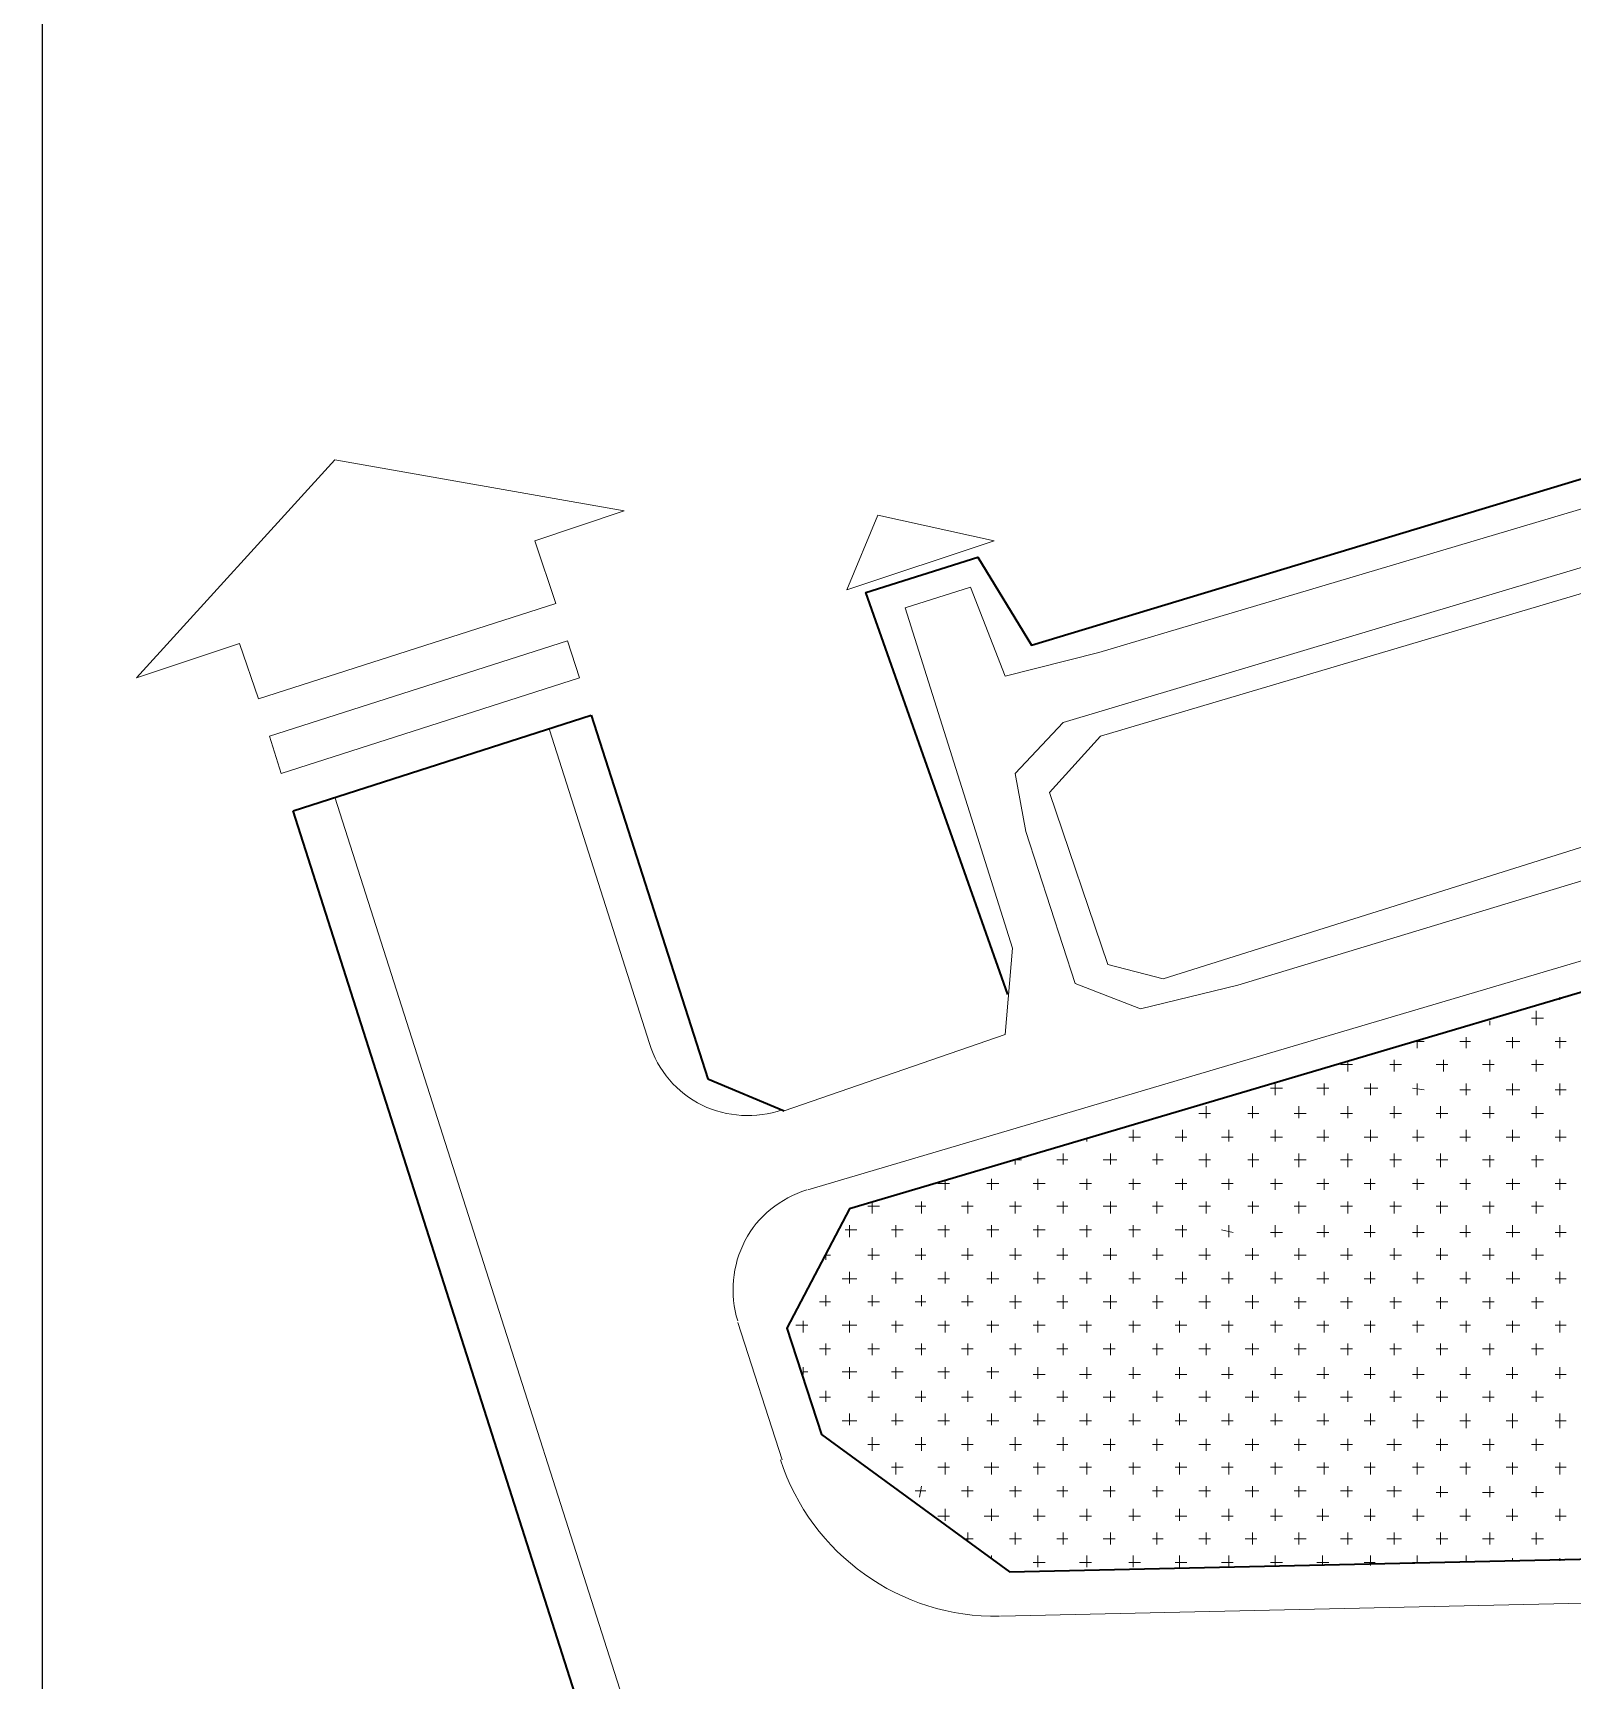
# Model space of a CAD drawing. Header units: millimetres. Extents: x -1787 to 4633, y 81 to 2259.
# Drawn here: x 422.5 to 628.4, y 1535.2 to 1755.5 of the extents above; entities that cross this region are included whole.
import ezdxf
from ezdxf.xclip import XClip

# ---------------------------------------------------------------- set-up
doc = ezdxf.new("R2010")
doc.units = ezdxf.units.MM
doc.header["$MEASUREMENT"] = 0
doc.header["$XCLIPFRAME"] = 2
doc.layers.get('0').update_dxf_attribs({"linetype": 'CONTINUOUS'})

# ---------------------------------------------------------------- blocks, each defined once
blk = doc.blocks.new('MF27BC930')
at = {"color": 1, "linetype": 'Continuous', "lineweight": 5, "true_color": 0x000001}
blk.add_lwpolyline([(10.689, 344.808), (583.358, 344.808), (583.358, 74.871), (10.689, 74.871)], close=True, dxfattribs=at)

msp = doc.modelspace()

# ---------------------------------------------------------------- linework, layer by layer
at = {"color": 1, "linetype": 'Continuous', "lineweight": 35, "true_color": 0x000001}
for points in [[(552.88976, 1626.92617), (533.91772, 1680.68028), (548.87644, 1685.42329), (556.05176, 1673.62658), (771.06822, 1738.69095), (777.39223, 1721.54314), (770.21691, 1718.98921), (760.8525, 1716.19205), (761.21735, 1709.98965), (765.4739, 1696.00386), (772.64922, 1693.81477), (810.95815, 1702.5711), (1301.06918, 1670.46457)], [(3594.01049, 777.80576), (681.43749, 779.99484), (681.43749, 825.84394), (689.22089, 825.84394), (711.35494, 856.00462), (649.08773, 1050.95449), (629.50761, 1065.54837), (589.61768, 1065.54837), (589.61768, 1113.2217), (601.4144, 1113.2217), (620.75128, 1139.61229), (457.29986, 1651.49253), (497.18979, 1664.26217), (512.75659, 1615.61592), (522.97231, 1611.35937)]]:
    msp.add_lwpolyline(points, dxfattribs=at)
at = {"color": 5, "linetype": 'Continuous', "lineweight": 20, "true_color": 0x000005}
for points in [[(1305.69058, 1666.69449), (808.52583, 1697.22001), (787.97279, 1692.84185), (769.85206, 1688.82853), (762.43351, 1692.59862), (756.83919, 1712.17874), (756.83919, 1718.38113), (772.40599, 1723.12414), (769.00075, 1733.33986), (565.05132, 1672.65365), (552.52491, 1669.49165), (547.90351, 1681.40998), (539.14719, 1678.61282), (553.49783, 1633.12857), (552.52491, 1621.57508), (522.97231, 1611.35937)], [(504.97319, 1620.35893), (491.59547, 1662.31632), (491.59547, 1662.31632)], [(462.89418, 1653.31676), (627.31853, 1138.63937), (627.31853, 1138.63937)], [(526.13431, 1600.77881), (696.15298, 1651.12768), (696.15298, 1651.12768)], [(522.72908, 1564.65896), (516.76991, 1583.02292), (516.76991, 1583.02292)], [(1543.814, 1565.87512), (551.91683, 1543.74107), (551.91683, 1543.74107)]]:
    msp.add_lwpolyline(points, dxfattribs=at)
at = {"color": 2, "linetype": 'Continuous', "lineweight": 20, "true_color": 0x000002}
msp.add_lwpolyline([(740.29946, 1675.69404), (754.28526, 1682.86937), (754.89334, 1695.63901), (751.4881, 1708.16542), (744.67762, 1713.15166), (735.06999, 1715.58397), (560.30831, 1663.28925), (553.86268, 1656.47877), (555.32207, 1648.69537), (561.88931, 1628.38556), (570.64564, 1624.98032), (583.65851, 1628.14233)], close=True, dxfattribs=at)
at = {"color": 7, "linetype": 'Continuous', "lineweight": 15, "true_color": 0x000007}
msp.add_lwpolyline([(747.47478, 1707.55734), (752.09618, 1697.58486), (749.90709, 1684.45037), (573.68603, 1628.99364), (566.26748, 1630.93949), (558.48407, 1653.92484), (565.29455, 1661.46501), (737.5023, 1712.54358)], close=True, dxfattribs=at)
at = {"color": 4, "linetype": 'Continuous', "lineweight": 15, "true_color": 0x000004}
for points in [[(489.64962, 1687.61238), (501.56795, 1691.62569), (462.89418, 1698.43617), (436.38197, 1669.24841), (450.12454, 1673.86981), (452.67847, 1666.45125), (492.44678, 1679.2209)], [(531.36379, 1681.04513), (551.06552, 1687.61238), (535.49872, 1691.01761)], [(495.60879, 1669.24841), (455.71886, 1656.47877), (454.13785, 1661.46501), (494.02778, 1674.23466)]]:
    msp.add_lwpolyline(points, close=True, dxfattribs=at)
at = {"color": 1, "linetype": 'Continuous', "lineweight": 35, "true_color": 0x000001}
msp.add_lwpolyline([(1543.57077, 1598.22488), (698.95014, 1647.72245), (531.72863, 1598.22488), (523.33715, 1582.29323), (527.95855, 1568.0642), (553.13299, 1549.70024), (1544.5437, 1571.71267), (1551.5974, 1578.27991), (1552.57033, 1588.61724)], close=True, dxfattribs=at)
at = {"color": 3, "linetype": 'Continuous', "lineweight": 15, "true_color": 0x000003}
for points in [[(626.71045, 1626.19648), (626.71045, 1626.56132), (626.71045, 1626.56132)], [(617.95412, 1623.76416), (617.83251, 1623.88578), (617.83251, 1623.88578)], [(623.54844, 1622.79124), (623.54844, 1624.73709), (623.54844, 1624.73709)], [(617.34605, 1622.79124), (617.34605, 1623.39932), (617.34605, 1623.39932)], [(622.94036, 1623.76416), (624.52137, 1623.76416), (624.52137, 1623.76416)], [(607.37356, 1620.60216), (608.58972, 1620.60216), (608.58972, 1620.60216)], [(607.61679, 1619.75085), (607.61679, 1620.60216), (607.61679, 1620.60216)], [(613.33273, 1620.60216), (614.79212, 1620.60216), (614.79212, 1620.60216)], [(614.18404, 1619.75085), (614.18404, 1621.21024), (614.18404, 1621.21024)], [(619.53513, 1620.60216), (621.35936, 1620.60216), (621.35936, 1620.60216)], [(620.38644, 1619.75085), (620.38644, 1621.21024), (620.38644, 1621.21024)], [(626.10237, 1620.60216), (627.56176, 1620.60216), (627.56176, 1620.60216)], [(626.71045, 1619.75085), (626.71045, 1621.21024), (626.71045, 1621.21024)], [(597.40108, 1617.56177), (598.98208, 1617.56177), (598.98208, 1617.56177)], [(598.37401, 1616.58884), (598.37401, 1617.805), (598.37401, 1617.805)], [(603.96832, 1617.56177), (605.54933, 1617.56177), (605.54933, 1617.56177)], [(604.5764, 1616.58884), (604.5764, 1618.16984), (604.5764, 1618.16984)], [(610.17072, 1617.56177), (611.75173, 1617.56177), (611.75173, 1617.56177)], [(611.14365, 1616.58884), (611.14365, 1618.16984), (611.14365, 1618.16984)], [(616.37312, 1617.56177), (617.95412, 1617.56177), (617.95412, 1617.56177)], [(617.34605, 1616.58884), (617.34605, 1618.16984), (617.34605, 1618.16984)], [(622.94036, 1617.56177), (624.52137, 1617.56177), (624.52137, 1617.56177)], [(623.54844, 1616.58884), (623.54844, 1618.16984), (623.54844, 1618.16984)], [(588.64475, 1613.42683), (588.64475, 1615.00784), (588.64475, 1615.00784)], [(595.212, 1613.42683), (595.212, 1615.00784), (595.212, 1615.00784)], [(601.4144, 1613.42683), (601.4144, 1615.00784), (601.4144, 1615.00784)], [(607.61679, 1613.42683), (607.61679, 1615.00784), (607.61679, 1615.00784)], [(614.18404, 1613.42683), (614.18404, 1615.00784), (614.18404, 1615.00784)], [(620.38644, 1613.42683), (620.38644, 1615.00784), (620.38644, 1615.00784)], [(626.71045, 1613.42683), (626.71045, 1615.00784), (626.71045, 1615.00784)], [(588.03668, 1614.39976), (589.61768, 1614.39976), (589.61768, 1614.39976)], [(594.23907, 1614.39976), (595.82008, 1614.39976), (595.82008, 1614.39976)], [(600.56309, 1614.39976), (602.38732, 1614.39976), (602.38732, 1614.39976)], [(607.00872, 1614.39976), (608.58972, 1614.15653), (608.58972, 1614.15653)], [(613.33273, 1614.15653), (614.79212, 1614.15653), (614.79212, 1614.15653)], [(619.53513, 1614.15653), (621.35936, 1614.15653), (621.35936, 1614.15653)], [(626.10237, 1614.15653), (627.56176, 1614.15653), (627.56176, 1614.15653)], [(578.42904, 1610.99452), (580.01004, 1610.99452), (580.01004, 1610.99452)], [(579.40197, 1610.38644), (579.40197, 1611.96745), (579.40197, 1611.96745)], [(584.99628, 1610.99452), (586.45567, 1610.99452), (586.45567, 1610.99452)], [(585.60436, 1610.38644), (585.60436, 1611.96745), (585.60436, 1611.96745)], [(591.19868, 1610.99452), (592.77969, 1610.99452), (592.77969, 1610.99452)], [(591.80676, 1610.38644), (591.80676, 1611.96745), (591.80676, 1611.96745)], [(597.40108, 1610.99452), (598.98208, 1610.99452), (598.98208, 1610.99452)], [(598.37401, 1610.38644), (598.37401, 1611.96745), (598.37401, 1611.96745)], [(603.96832, 1610.99452), (605.54933, 1610.99452), (605.54933, 1610.99452)], [(604.5764, 1610.38644), (604.5764, 1611.96745), (604.5764, 1611.96745)], [(610.17072, 1610.99452), (611.75173, 1610.99452), (611.75173, 1610.99452)], [(610.7788, 1610.38644), (610.7788, 1611.96745), (610.7788, 1611.96745)], [(616.37312, 1610.99452), (617.95412, 1610.99452), (617.95412, 1610.99452)], [(617.34605, 1610.38644), (617.34605, 1611.96745), (617.34605, 1611.96745)], [(622.94036, 1610.99452), (624.52137, 1610.99452), (624.52137, 1610.99452)], [(623.54844, 1610.38644), (623.54844, 1611.96745), (623.54844, 1611.96745)], [(569.67271, 1607.22444), (569.67271, 1608.80544), (569.67271, 1608.80544)], [(572.83472, 1610.38644), (572.7131, 1610.50806), (572.7131, 1610.50806)], [(576.23996, 1607.22444), (576.23996, 1608.80544), (576.23996, 1608.80544)], [(582.44236, 1607.22444), (582.44236, 1608.80544), (582.44236, 1608.80544)], [(588.64475, 1607.22444), (588.64475, 1608.80544), (588.64475, 1608.80544)], [(595.212, 1607.22444), (595.212, 1608.80544), (595.212, 1608.80544)], [(601.4144, 1607.22444), (601.4144, 1608.80544), (601.4144, 1608.80544)], [(607.61679, 1607.22444), (607.61679, 1608.80544), (607.61679, 1608.80544)], [(614.18404, 1607.22444), (614.18404, 1608.80544), (614.18404, 1608.80544)], [(620.38644, 1607.22444), (620.38644, 1608.80544), (620.38644, 1608.80544)], [(626.71045, 1607.22444), (626.71045, 1608.80544), (626.71045, 1608.80544)], [(563.47032, 1607.22444), (563.47032, 1607.58928), (563.47032, 1607.58928)], [(569.06464, 1607.83251), (570.64564, 1607.83251), (570.64564, 1607.83251)], [(575.26703, 1607.83251), (576.84804, 1607.83251), (576.84804, 1607.83251)], [(581.46943, 1607.83251), (583.05043, 1607.83251), (583.05043, 1607.83251)], [(588.03668, 1607.83251), (589.61768, 1607.83251), (589.61768, 1607.83251)], [(594.23907, 1607.83251), (595.82008, 1607.83251), (595.82008, 1607.83251)], [(600.56309, 1607.83251), (602.38732, 1607.83251), (602.38732, 1607.83251)], [(607.00872, 1607.83251), (608.58972, 1607.83251), (608.58972, 1607.83251)], [(613.33273, 1607.83251), (614.79212, 1607.83251), (614.79212, 1607.83251)], [(619.53513, 1607.83251), (621.35936, 1607.83251), (621.35936, 1607.83251)], [(626.10237, 1607.83251), (627.56176, 1607.83251), (627.56176, 1607.83251)], [(553.86268, 1604.18405), (553.86268, 1604.79212), (553.86268, 1604.79212)], [(554.10591, 1604.79212), (554.71399, 1604.79212), (554.71399, 1604.79212)], [(559.457, 1604.79212), (560.91639, 1604.79212), (560.91639, 1604.79212)], [(560.30831, 1604.18405), (560.30831, 1605.64343), (560.30831, 1605.64343)], [(565.6594, 1604.79212), (567.48363, 1604.79212), (567.48363, 1604.79212)], [(566.63232, 1604.18405), (566.63232, 1605.64343), (566.63232, 1605.64343)], [(572.22664, 1604.79212), (573.68603, 1604.79212), (573.68603, 1604.79212)], [(572.83472, 1604.18405), (572.83472, 1605.64343), (572.83472, 1605.64343)], [(578.42904, 1604.79212), (580.01004, 1604.79212), (580.01004, 1604.79212)], [(579.40197, 1603.8192), (579.40197, 1605.64343), (579.40197, 1605.64343)], [(584.99628, 1604.79212), (586.45567, 1604.79212), (586.45567, 1604.79212)], [(585.60436, 1603.8192), (585.60436, 1605.64343), (585.60436, 1605.64343)], [(591.19868, 1604.79212), (592.77969, 1604.79212), (592.77969, 1604.79212)], [(591.80676, 1603.8192), (591.80676, 1605.64343), (591.80676, 1605.64343)], [(597.40108, 1604.79212), (598.98208, 1604.79212), (598.98208, 1604.79212)], [(598.37401, 1603.8192), (598.37401, 1605.64343), (598.37401, 1605.64343)], [(603.96832, 1604.79212), (605.54933, 1604.79212), (605.54933, 1604.79212)], [(604.5764, 1603.8192), (604.5764, 1605.64343), (604.5764, 1605.64343)], [(610.17072, 1604.79212), (611.75173, 1604.79212), (611.75173, 1604.79212)], [(610.7788, 1603.8192), (610.7788, 1605.64343), (610.7788, 1605.64343)], [(616.37312, 1604.79212), (617.95412, 1604.79212), (617.95412, 1604.79212)], [(617.34605, 1603.8192), (617.34605, 1605.4002), (617.34605, 1605.4002)], [(622.94036, 1604.79212), (624.52137, 1604.79212), (624.52137, 1604.79212)], [(623.54844, 1603.8192), (623.54844, 1605.4002), (623.54844, 1605.4002)], [(544.49828, 1600.77881), (544.49828, 1601.99496), (544.49828, 1601.99496)], [(550.70067, 1600.77881), (550.70067, 1602.2382), (550.70067, 1602.2382)], [(556.90307, 1600.77881), (556.90307, 1602.2382), (556.90307, 1602.2382)], [(563.47032, 1600.77881), (563.47032, 1602.2382), (563.47032, 1602.2382)], [(569.67271, 1600.77881), (569.67271, 1602.2382), (569.67271, 1602.2382)], [(576.23996, 1600.77881), (576.23996, 1602.2382), (576.23996, 1602.2382)], [(582.44236, 1600.77881), (582.44236, 1602.2382), (582.44236, 1602.2382)], [(588.64475, 1600.77881), (588.64475, 1602.2382), (588.64475, 1602.2382)], [(595.212, 1600.77881), (595.212, 1602.2382), (595.212, 1602.2382)], [(601.4144, 1600.77881), (601.4144, 1602.2382), (601.4144, 1602.2382)], [(607.61679, 1600.77881), (607.61679, 1602.2382), (607.61679, 1602.2382)], [(614.18404, 1600.77881), (614.18404, 1602.2382), (614.18404, 1602.2382)], [(620.38644, 1600.77881), (620.38644, 1602.2382), (620.38644, 1602.2382)], [(626.71045, 1600.77881), (626.71045, 1602.2382), (626.71045, 1602.2382)], [(543.52535, 1601.63012), (545.10635, 1601.63012), (545.10635, 1601.63012)], [(550.0926, 1601.63012), (551.6736, 1601.63012), (551.6736, 1601.63012)], [(556.29499, 1601.63012), (557.876, 1601.63012), (557.876, 1601.63012)], [(562.49739, 1601.63012), (564.07839, 1601.63012), (564.07839, 1601.63012)], [(569.06464, 1601.63012), (570.64564, 1601.63012), (570.64564, 1601.63012)], [(575.26703, 1601.63012), (576.84804, 1601.63012), (576.84804, 1601.63012)], [(581.46943, 1601.63012), (583.05043, 1601.63012), (583.05043, 1601.63012)], [(588.03668, 1601.63012), (589.61768, 1601.63012), (589.61768, 1601.63012)], [(594.23907, 1601.63012), (595.82008, 1601.63012), (595.82008, 1601.63012)], [(600.56309, 1601.63012), (602.02247, 1601.63012), (602.02247, 1601.63012)], [(607.00872, 1601.63012), (608.58972, 1601.63012), (608.58972, 1601.63012)], [(613.33273, 1601.63012), (614.79212, 1601.63012), (614.79212, 1601.63012)], [(619.53513, 1601.63012), (621.35936, 1601.63012), (621.35936, 1601.63012)], [(626.10237, 1601.63012), (627.56176, 1601.63012), (627.56176, 1601.63012)], [(534.16095, 1598.58973), (535.74195, 1598.58973), (535.74195, 1598.58973)], [(534.76902, 1597.6168), (534.76902, 1599.1978), (534.76902, 1599.1978)], [(540.48496, 1598.58973), (541.94435, 1598.58973), (541.94435, 1598.58973)], [(541.33627, 1597.6168), (541.33627, 1599.1978), (541.33627, 1599.1978)], [(546.68736, 1598.58973), (548.26836, 1598.58973), (548.26836, 1598.58973)], [(547.53867, 1597.6168), (547.53867, 1599.1978), (547.53867, 1599.1978)], [(553.13299, 1598.58973), (554.71399, 1598.58973), (554.71399, 1598.58973)], [(553.86268, 1597.6168), (553.86268, 1599.1978), (553.86268, 1599.1978)], [(559.457, 1598.58973), (560.91639, 1598.58973), (560.91639, 1598.58973)], [(560.30831, 1597.6168), (560.30831, 1599.1978), (560.30831, 1599.1978)], [(565.6594, 1598.58973), (567.48363, 1598.58973), (567.48363, 1598.58973)], [(566.63232, 1597.6168), (566.63232, 1599.1978), (566.63232, 1599.1978)], [(572.22664, 1598.58973), (573.68603, 1598.58973), (573.68603, 1598.58973)], [(572.83472, 1597.6168), (572.83472, 1599.1978), (572.83472, 1599.1978)], [(578.42904, 1598.58973), (580.01004, 1598.58973), (580.01004, 1598.58973)], [(579.40197, 1597.6168), (579.40197, 1599.1978), (579.40197, 1599.1978)], [(584.99628, 1598.58973), (586.45567, 1598.58973), (586.45567, 1598.58973)], [(585.60436, 1597.6168), (585.60436, 1599.1978), (585.60436, 1599.1978)], [(591.19868, 1598.58973), (592.77969, 1598.58973), (592.77969, 1598.58973)], [(591.80676, 1597.6168), (591.80676, 1599.1978), (591.80676, 1599.1978)], [(597.40108, 1598.58973), (598.98208, 1598.58973), (598.98208, 1598.58973)], [(598.37401, 1597.6168), (598.37401, 1599.1978), (598.37401, 1599.1978)], [(603.96832, 1598.58973), (605.54933, 1598.58973), (605.54933, 1598.58973)], [(604.5764, 1597.6168), (604.5764, 1599.1978), (604.5764, 1599.1978)], [(610.17072, 1598.58973), (611.75173, 1598.58973), (611.75173, 1598.58973)], [(610.7788, 1597.6168), (610.7788, 1599.1978), (610.7788, 1599.1978)], [(616.37312, 1598.58973), (617.95412, 1598.58973), (617.95412, 1598.58973)], [(617.34605, 1597.6168), (617.34605, 1599.1978), (617.34605, 1599.1978)], [(622.94036, 1598.58973), (624.52137, 1598.58973), (624.52137, 1598.58973)], [(623.54844, 1597.6168), (623.54844, 1599.1978), (623.54844, 1599.1978)], [(531.12056, 1595.42772), (532.70156, 1595.42772), (532.70156, 1595.42772)], [(531.72863, 1594.45479), (531.72863, 1596.0358), (531.72863, 1596.0358)], [(537.32295, 1595.42772), (538.90396, 1595.42772), (538.90396, 1595.42772)], [(537.93103, 1594.45479), (537.93103, 1596.0358), (537.93103, 1596.0358)], [(543.52535, 1595.42772), (545.10635, 1595.42772), (545.10635, 1595.42772)], [(544.49828, 1594.45479), (544.49828, 1596.0358), (544.49828, 1596.0358)], [(550.0926, 1595.42772), (551.6736, 1595.42772), (551.6736, 1595.42772)], [(550.70067, 1594.45479), (550.70067, 1596.0358), (550.70067, 1596.0358)], [(556.29499, 1595.42772), (557.876, 1595.42772), (557.876, 1595.42772)], [(556.90307, 1594.45479), (556.90307, 1596.0358), (556.90307, 1596.0358)], [(562.49739, 1595.42772), (564.07839, 1595.42772), (564.07839, 1595.42772)], [(563.47032, 1594.45479), (563.47032, 1596.0358), (563.47032, 1596.0358)], [(569.06464, 1595.42772), (570.64564, 1595.42772), (570.64564, 1595.42772)], [(569.67271, 1594.45479), (569.67271, 1596.0358), (569.67271, 1596.0358)], [(575.26703, 1595.42772), (576.84804, 1595.42772), (576.84804, 1595.42772)], [(576.23996, 1594.45479), (576.23996, 1596.0358), (576.23996, 1596.0358)], [(581.46943, 1595.42772), (583.05043, 1595.06287), (583.05043, 1595.06287)], [(582.44236, 1594.45479), (582.44236, 1596.0358), (582.44236, 1596.0358)], [(588.64475, 1594.45479), (588.64475, 1596.0358), (588.64475, 1596.0358)], [(595.212, 1594.45479), (595.212, 1596.0358), (595.212, 1596.0358)], [(601.4144, 1594.45479), (601.4144, 1596.0358), (601.4144, 1596.0358)], [(607.61679, 1594.45479), (607.61679, 1596.0358), (607.61679, 1596.0358)], [(614.18404, 1594.45479), (614.18404, 1596.0358), (614.18404, 1596.0358)], [(620.38644, 1594.45479), (620.38644, 1596.0358), (620.38644, 1596.0358)], [(626.71045, 1594.45479), (626.71045, 1596.0358), (626.71045, 1596.0358)], [(534.76902, 1591.4144), (534.76902, 1592.99541), (534.76902, 1592.99541)], [(541.33627, 1591.4144), (541.33627, 1592.99541), (541.33627, 1592.99541)], [(547.53867, 1591.4144), (547.53867, 1592.99541), (547.53867, 1592.99541)], [(553.86268, 1591.4144), (553.86268, 1592.99541), (553.86268, 1592.99541)], [(560.30831, 1591.4144), (560.30831, 1592.99541), (560.30831, 1592.99541)], [(566.63232, 1591.4144), (566.63232, 1592.99541), (566.63232, 1592.99541)], [(572.83472, 1591.4144), (572.83472, 1592.99541), (572.83472, 1592.99541)], [(579.40197, 1591.4144), (579.40197, 1592.99541), (579.40197, 1592.99541)], [(585.60436, 1591.4144), (585.60436, 1592.99541), (585.60436, 1592.99541)], [(588.03668, 1595.06287), (589.61768, 1595.06287), (589.61768, 1595.06287)], [(591.80676, 1591.4144), (591.80676, 1592.99541), (591.80676, 1592.99541)], [(594.23907, 1595.06287), (595.82008, 1595.06287), (595.82008, 1595.06287)], [(598.37401, 1591.4144), (598.37401, 1592.99541), (598.37401, 1592.99541)], [(600.56309, 1595.06287), (602.02247, 1595.06287), (602.02247, 1595.06287)], [(604.5764, 1591.4144), (604.5764, 1592.99541), (604.5764, 1592.99541)], [(607.00872, 1595.06287), (608.58972, 1595.06287), (608.58972, 1595.06287)], [(610.7788, 1591.4144), (610.7788, 1592.99541), (610.7788, 1592.99541)], [(613.33273, 1595.06287), (614.79212, 1595.06287), (614.79212, 1595.06287)], [(617.34605, 1591.4144), (617.34605, 1592.99541), (617.34605, 1592.99541)], [(619.53513, 1595.06287), (621.35936, 1595.06287), (621.35936, 1595.06287)], [(623.54844, 1591.4144), (623.54844, 1592.99541), (623.54844, 1592.99541)], [(626.10237, 1595.06287), (627.56176, 1595.06287), (627.56176, 1595.06287)], [(528.56663, 1591.4144), (528.56663, 1592.26571), (528.56663, 1592.26571)], [(528.56663, 1592.02248), (529.17471, 1592.02248), (529.17471, 1592.02248)], [(534.16095, 1592.02248), (535.74195, 1592.02248), (535.74195, 1592.02248)], [(540.48496, 1592.02248), (541.94435, 1592.02248), (541.94435, 1592.02248)], [(546.68736, 1592.02248), (548.26836, 1592.02248), (548.26836, 1592.02248)], [(553.13299, 1592.02248), (554.71399, 1592.02248), (554.71399, 1592.02248)], [(559.457, 1592.02248), (560.91639, 1592.02248), (560.91639, 1592.02248)], [(565.6594, 1592.02248), (567.48363, 1592.02248), (567.48363, 1592.02248)], [(572.22664, 1592.02248), (573.68603, 1592.02248), (573.68603, 1592.02248)], [(578.42904, 1592.02248), (580.01004, 1592.02248), (580.01004, 1592.02248)], [(584.63144, 1592.02248), (586.45567, 1592.02248), (586.45567, 1592.02248)], [(591.19868, 1592.02248), (592.77969, 1592.02248), (592.77969, 1592.02248)], [(597.40108, 1592.02248), (598.98208, 1592.02248), (598.98208, 1592.02248)], [(603.96832, 1592.02248), (605.54933, 1592.02248), (605.54933, 1592.02248)], [(610.17072, 1592.02248), (611.75173, 1592.02248), (611.75173, 1592.02248)], [(616.37312, 1592.02248), (617.95412, 1592.02248), (617.95412, 1592.02248)], [(622.94036, 1592.02248), (624.52137, 1592.02248), (624.52137, 1592.02248)], [(530.75571, 1588.86047), (532.70156, 1588.86047), (532.70156, 1588.86047)], [(531.72863, 1588.2524), (531.72863, 1589.8334), (531.72863, 1589.8334)], [(537.32295, 1588.86047), (538.90396, 1588.86047), (538.90396, 1588.86047)], [(537.93103, 1588.2524), (537.93103, 1589.8334), (537.93103, 1589.8334)], [(543.52535, 1588.86047), (545.10635, 1588.86047), (545.10635, 1588.86047)], [(544.49828, 1588.2524), (544.49828, 1589.8334), (544.49828, 1589.8334)], [(550.0926, 1588.86047), (551.6736, 1588.86047), (551.6736, 1588.86047)], [(550.70067, 1588.2524), (550.70067, 1589.8334), (550.70067, 1589.8334)], [(556.29499, 1588.86047), (557.876, 1588.86047), (557.876, 1588.86047)], [(556.90307, 1588.2524), (556.90307, 1589.8334), (556.90307, 1589.8334)], [(562.49739, 1588.86047), (564.07839, 1588.86047), (564.07839, 1588.86047)], [(563.47032, 1588.2524), (563.47032, 1589.8334), (563.47032, 1589.8334)], [(569.06464, 1588.86047), (570.64564, 1588.86047), (570.64564, 1588.86047)], [(569.67271, 1588.2524), (569.67271, 1589.8334), (569.67271, 1589.8334)], [(575.26703, 1588.86047), (576.84804, 1588.86047), (576.84804, 1588.86047)], [(576.23996, 1588.2524), (576.23996, 1589.8334), (576.23996, 1589.8334)], [(581.46943, 1588.86047), (583.05043, 1588.86047), (583.05043, 1588.86047)], [(582.44236, 1588.2524), (582.44236, 1589.8334), (582.44236, 1589.8334)], [(588.03668, 1588.86047), (589.61768, 1588.86047), (589.61768, 1588.86047)], [(588.64475, 1588.2524), (588.64475, 1589.8334), (588.64475, 1589.8334)], [(594.23907, 1588.86047), (595.82008, 1588.86047), (595.82008, 1588.86047)], [(595.212, 1588.2524), (595.212, 1589.8334), (595.212, 1589.8334)], [(600.56309, 1588.86047), (602.02247, 1588.86047), (602.02247, 1588.86047)], [(601.4144, 1588.2524), (601.4144, 1589.8334), (601.4144, 1589.8334)], [(607.00872, 1588.86047), (608.58972, 1588.86047), (608.58972, 1588.86047)], [(607.61679, 1588.2524), (607.61679, 1589.8334), (607.61679, 1589.8334)], [(613.33273, 1588.86047), (614.79212, 1588.86047), (614.79212, 1588.86047)], [(614.18404, 1588.2524), (614.18404, 1589.8334), (614.18404, 1589.8334)], [(619.53513, 1588.86047), (621.35936, 1588.86047), (621.35936, 1588.86047)], [(620.38644, 1588.2524), (620.38644, 1589.8334), (620.38644, 1589.8334)], [(626.10237, 1588.86047), (627.56176, 1588.86047), (627.56176, 1588.86047)], [(626.71045, 1588.2524), (626.71045, 1589.8334), (626.71045, 1589.8334)], [(528.56663, 1585.21201), (528.56663, 1586.67139), (528.56663, 1586.67139)], [(534.76902, 1585.21201), (534.76902, 1586.67139), (534.76902, 1586.67139)], [(541.33627, 1585.21201), (541.33627, 1586.67139), (541.33627, 1586.67139)], [(547.53867, 1585.21201), (547.53867, 1586.67139), (547.53867, 1586.67139)], [(553.86268, 1584.84716), (553.86268, 1586.67139), (553.86268, 1586.67139)], [(560.30831, 1584.84716), (560.30831, 1586.67139), (560.30831, 1586.67139)], [(566.63232, 1584.84716), (566.63232, 1586.67139), (566.63232, 1586.67139)], [(572.83472, 1584.84716), (572.83472, 1586.67139), (572.83472, 1586.67139)], [(579.40197, 1584.84716), (579.40197, 1586.67139), (579.40197, 1586.67139)], [(585.60436, 1584.84716), (585.60436, 1586.67139), (585.60436, 1586.67139)], [(591.80676, 1584.84716), (591.80676, 1586.42816), (591.80676, 1586.42816)], [(598.37401, 1584.84716), (598.37401, 1586.42816), (598.37401, 1586.42816)], [(604.5764, 1584.84716), (604.5764, 1586.42816), (604.5764, 1586.42816)], [(610.7788, 1584.84716), (610.7788, 1586.42816), (610.7788, 1586.42816)], [(617.34605, 1584.84716), (617.34605, 1586.42816), (617.34605, 1586.42816)], [(623.54844, 1584.84716), (623.54844, 1586.42816), (623.54844, 1586.42816)], [(527.71532, 1585.82008), (529.17471, 1585.82008), (529.17471, 1585.82008)], [(534.16095, 1585.82008), (535.74195, 1585.82008), (535.74195, 1585.82008)], [(540.48496, 1585.82008), (541.94435, 1585.82008), (541.94435, 1585.82008)], [(546.68736, 1585.82008), (548.26836, 1585.82008), (548.26836, 1585.82008)], [(553.13299, 1585.82008), (554.71399, 1585.82008), (554.71399, 1585.82008)], [(559.457, 1585.82008), (560.91639, 1585.82008), (560.91639, 1585.82008)], [(565.6594, 1585.82008), (567.48363, 1585.82008), (567.48363, 1585.82008)], [(572.22664, 1585.82008), (573.68603, 1585.82008), (573.68603, 1585.82008)], [(578.42904, 1585.82008), (580.01004, 1585.82008), (580.01004, 1585.82008)], [(584.63144, 1585.82008), (586.45567, 1585.82008), (586.45567, 1585.82008)], [(591.19868, 1585.82008), (592.77969, 1585.82008), (592.77969, 1585.82008)], [(597.40108, 1585.82008), (598.98208, 1585.82008), (598.98208, 1585.82008)], [(603.96832, 1585.82008), (605.54933, 1585.82008), (605.54933, 1585.82008)], [(610.17072, 1585.82008), (611.75173, 1585.82008), (611.75173, 1585.82008)], [(616.37312, 1585.82008), (617.95412, 1585.82008), (617.95412, 1585.82008)], [(622.94036, 1585.82008), (624.52137, 1585.82008), (624.52137, 1585.82008)], [(524.55331, 1582.65808), (526.13431, 1582.65808), (526.13431, 1582.65808)], [(525.52624, 1581.68515), (525.52624, 1583.26616), (525.52624, 1583.26616)], [(530.75571, 1582.65808), (532.70156, 1582.65808), (532.70156, 1582.65808)], [(531.72863, 1581.68515), (531.72863, 1583.26616), (531.72863, 1583.26616)], [(537.32295, 1582.65808), (538.90396, 1582.65808), (538.90396, 1582.65808)], [(537.93103, 1581.68515), (537.93103, 1583.26616), (537.93103, 1583.26616)], [(543.52535, 1582.65808), (545.10635, 1582.65808), (545.10635, 1582.65808)], [(544.49828, 1581.68515), (544.49828, 1583.26616), (544.49828, 1583.26616)], [(550.0926, 1582.65808), (551.6736, 1582.65808), (551.6736, 1582.65808)], [(550.70067, 1581.68515), (550.70067, 1583.26616), (550.70067, 1583.26616)], [(556.29499, 1582.65808), (557.876, 1582.65808), (557.876, 1582.65808)], [(556.90307, 1581.68515), (556.90307, 1583.26616), (556.90307, 1583.26616)], [(562.49739, 1582.65808), (564.07839, 1582.65808), (564.07839, 1582.65808)], [(563.47032, 1581.68515), (563.47032, 1583.26616), (563.47032, 1583.26616)], [(569.06464, 1582.65808), (570.64564, 1582.65808), (570.64564, 1582.65808)], [(569.67271, 1581.68515), (569.67271, 1583.26616), (569.67271, 1583.26616)], [(575.26703, 1582.65808), (576.84804, 1582.65808), (576.84804, 1582.65808)], [(575.87511, 1581.68515), (575.87511, 1583.26616), (575.87511, 1583.26616)], [(581.46943, 1582.65808), (583.05043, 1582.65808), (583.05043, 1582.65808)], [(582.44236, 1581.68515), (582.44236, 1583.26616), (582.44236, 1583.26616)], [(588.03668, 1582.65808), (589.61768, 1582.65808), (589.61768, 1582.65808)], [(588.64475, 1581.68515), (588.64475, 1583.26616), (588.64475, 1583.26616)], [(594.23907, 1582.65808), (595.82008, 1582.65808), (595.82008, 1582.65808)], [(595.212, 1581.68515), (595.212, 1583.26616), (595.212, 1583.26616)], [(600.56309, 1582.65808), (602.02247, 1582.65808), (602.02247, 1582.65808)], [(601.4144, 1581.68515), (601.4144, 1583.26616), (601.4144, 1583.26616)], [(607.00872, 1582.65808), (608.58972, 1582.65808), (608.58972, 1582.65808)], [(607.61679, 1581.68515), (607.61679, 1583.26616), (607.61679, 1583.26616)], [(613.33273, 1582.65808), (614.79212, 1582.65808), (614.79212, 1582.65808)], [(614.18404, 1581.68515), (614.18404, 1583.26616), (614.18404, 1583.26616)], [(619.53513, 1582.65808), (621.35936, 1582.65808), (621.35936, 1582.65808)], [(620.38644, 1581.68515), (620.38644, 1583.26616), (620.38644, 1583.26616)], [(626.10237, 1582.65808), (627.56176, 1582.65808), (627.56176, 1582.65808)], [(626.71045, 1581.68515), (626.71045, 1583.26616), (626.71045, 1583.26616)], [(528.56663, 1578.64476), (528.56663, 1580.22576), (528.56663, 1580.22576)], [(534.76902, 1578.64476), (534.76902, 1580.22576), (534.76902, 1580.22576)], [(541.33627, 1578.64476), (541.33627, 1580.22576), (541.33627, 1580.22576)], [(547.53867, 1578.64476), (547.53867, 1580.22576), (547.53867, 1580.22576)], [(553.86268, 1578.64476), (553.86268, 1580.22576), (553.86268, 1580.22576)], [(560.30831, 1578.64476), (560.30831, 1580.22576), (560.30831, 1580.22576)], [(566.63232, 1578.64476), (566.63232, 1580.22576), (566.63232, 1580.22576)], [(572.83472, 1578.64476), (572.83472, 1580.22576), (572.83472, 1580.22576)], [(579.40197, 1578.64476), (579.40197, 1580.22576), (579.40197, 1580.22576)], [(585.60436, 1578.64476), (585.60436, 1580.22576), (585.60436, 1580.22576)], [(591.80676, 1578.64476), (591.80676, 1580.22576), (591.80676, 1580.22576)], [(598.37401, 1578.64476), (598.37401, 1580.22576), (598.37401, 1580.22576)], [(604.5764, 1578.64476), (604.5764, 1580.22576), (604.5764, 1580.22576)], [(610.7788, 1578.64476), (610.7788, 1580.22576), (610.7788, 1580.22576)], [(617.34605, 1578.64476), (617.34605, 1580.22576), (617.34605, 1580.22576)], [(623.54844, 1578.64476), (623.54844, 1580.22576), (623.54844, 1580.22576)], [(527.71532, 1579.49607), (529.17471, 1579.49607), (529.17471, 1579.49607)], [(534.16095, 1579.49607), (535.74195, 1579.49607), (535.74195, 1579.49607)], [(540.48496, 1579.49607), (541.94435, 1579.49607), (541.94435, 1579.49607)], [(546.68736, 1579.49607), (548.26836, 1579.49607), (548.26836, 1579.49607)], [(553.13299, 1579.49607), (554.71399, 1579.49607), (554.71399, 1579.49607)], [(559.457, 1579.49607), (560.91639, 1579.49607), (560.91639, 1579.49607)], [(565.6594, 1579.49607), (567.2404, 1579.49607), (567.2404, 1579.49607)], [(572.22664, 1579.49607), (573.68603, 1579.49607), (573.68603, 1579.49607)], [(578.42904, 1579.49607), (580.01004, 1579.49607), (580.01004, 1579.49607)], [(584.63144, 1579.49607), (586.45567, 1579.49607), (586.45567, 1579.49607)], [(591.19868, 1579.49607), (592.77969, 1579.49607), (592.77969, 1579.49607)], [(597.40108, 1579.49607), (598.98208, 1579.49607), (598.98208, 1579.49607)], [(603.96832, 1579.49607), (605.54933, 1579.49607), (605.54933, 1579.49607)], [(610.17072, 1579.49607), (611.75173, 1579.49607), (611.75173, 1579.49607)], [(616.37312, 1579.49607), (617.95412, 1579.49607), (617.95412, 1579.49607)], [(622.94036, 1579.49607), (624.52137, 1579.49607), (624.52137, 1579.49607)], [(525.52624, 1576.09083), (525.52624, 1577.06376), (525.52624, 1577.06376)], [(525.52624, 1576.45568), (526.13431, 1576.45568), (526.13431, 1576.45568)], [(530.75571, 1576.45568), (532.70156, 1576.45568), (532.70156, 1576.45568)], [(531.72863, 1575.48275), (531.72863, 1577.06376), (531.72863, 1577.06376)], [(537.32295, 1576.45568), (538.90396, 1576.45568), (538.90396, 1576.45568)], [(537.93103, 1575.48275), (537.93103, 1577.06376), (537.93103, 1577.06376)], [(543.52535, 1576.45568), (545.10635, 1576.45568), (545.10635, 1576.45568)], [(544.49828, 1575.48275), (544.49828, 1577.06376), (544.49828, 1577.06376)], [(550.0926, 1576.45568), (551.6736, 1576.45568), (551.6736, 1576.45568)], [(550.70067, 1575.48275), (550.70067, 1577.06376), (550.70067, 1577.06376)], [(556.29499, 1576.09083), (557.876, 1576.09083), (557.876, 1576.09083)], [(556.90307, 1575.48275), (556.90307, 1577.06376), (556.90307, 1577.06376)], [(562.49739, 1576.09083), (564.07839, 1576.09083), (564.07839, 1576.09083)], [(563.47032, 1575.48275), (563.47032, 1577.06376), (563.47032, 1577.06376)], [(569.06464, 1576.09083), (570.64564, 1576.09083), (570.64564, 1576.09083)], [(569.67271, 1575.48275), (569.67271, 1577.06376), (569.67271, 1577.06376)], [(575.26703, 1576.09083), (576.84804, 1576.09083), (576.84804, 1576.09083)], [(575.87511, 1575.48275), (575.87511, 1577.06376), (575.87511, 1577.06376)], [(581.46943, 1576.09083), (583.05043, 1576.09083), (583.05043, 1576.09083)], [(582.44236, 1575.48275), (582.44236, 1577.06376), (582.44236, 1577.06376)], [(588.03668, 1576.09083), (589.61768, 1576.09083), (589.61768, 1576.09083)], [(588.64475, 1575.48275), (588.64475, 1577.06376), (588.64475, 1577.06376)], [(594.23907, 1576.09083), (595.82008, 1576.09083), (595.82008, 1576.09083)], [(595.212, 1575.48275), (595.212, 1577.06376), (595.212, 1577.06376)], [(600.56309, 1576.09083), (602.02247, 1576.09083), (602.02247, 1576.09083)], [(601.4144, 1575.48275), (601.4144, 1577.06376), (601.4144, 1577.06376)], [(607.00872, 1576.09083), (608.58972, 1576.09083), (608.58972, 1576.09083)], [(607.61679, 1575.48275), (607.61679, 1577.06376), (607.61679, 1577.06376)], [(613.33273, 1576.09083), (614.79212, 1576.09083), (614.79212, 1576.09083)], [(614.18404, 1575.48275), (614.18404, 1577.06376), (614.18404, 1577.06376)], [(619.53513, 1576.09083), (621.11613, 1576.09083), (621.11613, 1576.09083)], [(620.38644, 1575.48275), (620.38644, 1577.06376), (620.38644, 1577.06376)], [(626.10237, 1576.09083), (627.56176, 1576.09083), (627.56176, 1576.09083)], [(626.71045, 1575.48275), (626.71045, 1577.06376), (626.71045, 1577.06376)], [(528.56663, 1572.44236), (528.56663, 1573.90175), (528.56663, 1573.90175)], [(534.76902, 1572.44236), (534.76902, 1573.90175), (534.76902, 1573.90175)], [(541.33627, 1572.44236), (541.33627, 1573.90175), (541.33627, 1573.90175)], [(547.53867, 1572.44236), (547.53867, 1573.90175), (547.53867, 1573.90175)], [(553.86268, 1572.44236), (553.86268, 1573.90175), (553.86268, 1573.90175)], [(560.30831, 1572.44236), (560.30831, 1573.90175), (560.30831, 1573.90175)], [(566.63232, 1572.44236), (566.63232, 1573.90175), (566.63232, 1573.90175)], [(572.83472, 1572.44236), (572.83472, 1573.90175), (572.83472, 1573.90175)], [(579.40197, 1572.44236), (579.40197, 1573.90175), (579.40197, 1573.90175)], [(585.60436, 1572.44236), (585.60436, 1573.90175), (585.60436, 1573.90175)], [(591.80676, 1572.44236), (591.80676, 1573.90175), (591.80676, 1573.90175)], [(598.37401, 1572.44236), (598.37401, 1573.90175), (598.37401, 1573.90175)], [(604.5764, 1572.44236), (604.5764, 1573.90175), (604.5764, 1573.90175)], [(610.7788, 1572.44236), (610.7788, 1573.90175), (610.7788, 1573.90175)], [(617.34605, 1572.44236), (617.34605, 1573.90175), (617.34605, 1573.90175)], [(623.54844, 1572.44236), (623.54844, 1573.90175), (623.54844, 1573.90175)], [(527.71532, 1573.05044), (529.17471, 1573.05044), (529.17471, 1573.05044)], [(534.16095, 1573.05044), (535.74195, 1573.05044), (535.74195, 1573.05044)], [(540.48496, 1573.05044), (541.94435, 1573.05044), (541.94435, 1573.05044)], [(546.68736, 1573.05044), (548.26836, 1573.05044), (548.26836, 1573.05044)], [(553.13299, 1573.05044), (554.71399, 1573.05044), (554.71399, 1573.05044)], [(559.457, 1573.05044), (560.91639, 1573.05044), (560.91639, 1573.05044)], [(565.6594, 1573.05044), (567.2404, 1573.05044), (567.2404, 1573.05044)], [(572.22664, 1573.05044), (573.68603, 1573.05044), (573.68603, 1573.05044)], [(578.42904, 1573.05044), (580.01004, 1573.05044), (580.01004, 1573.05044)], [(584.63144, 1573.05044), (586.45567, 1573.05044), (586.45567, 1573.05044)], [(591.19868, 1573.05044), (592.77969, 1573.05044), (592.77969, 1573.05044)], [(597.40108, 1573.05044), (598.98208, 1573.05044), (598.98208, 1573.05044)], [(603.96832, 1573.05044), (605.54933, 1573.05044), (605.54933, 1573.05044)], [(610.17072, 1573.05044), (611.75173, 1573.05044), (611.75173, 1573.05044)], [(616.37312, 1573.05044), (617.95412, 1573.05044), (617.95412, 1573.05044)], [(622.94036, 1573.05044), (624.52137, 1573.05044), (624.52137, 1573.05044)], [(530.75571, 1569.88843), (532.70156, 1569.88843), (532.70156, 1569.88843)], [(531.72863, 1569.28036), (531.72863, 1570.86136), (531.72863, 1570.86136)], [(537.32295, 1569.88843), (538.90396, 1569.88843), (538.90396, 1569.88843)], [(537.93103, 1569.28036), (537.93103, 1570.86136), (537.93103, 1570.86136)], [(543.52535, 1569.88843), (545.10635, 1569.88843), (545.10635, 1569.88843)], [(544.49828, 1569.28036), (544.49828, 1570.86136), (544.49828, 1570.86136)], [(550.0926, 1569.88843), (551.6736, 1569.88843), (551.6736, 1569.88843)], [(550.70067, 1569.28036), (550.70067, 1570.86136), (550.70067, 1570.86136)], [(556.29499, 1569.88843), (557.876, 1569.88843), (557.876, 1569.88843)], [(556.90307, 1569.28036), (556.90307, 1570.86136), (556.90307, 1570.86136)], [(562.49739, 1569.88843), (564.07839, 1569.88843), (564.07839, 1569.88843)], [(563.47032, 1569.28036), (563.47032, 1570.86136), (563.47032, 1570.86136)], [(569.06464, 1569.88843), (570.64564, 1569.88843), (570.64564, 1569.88843)], [(569.67271, 1569.28036), (569.67271, 1570.86136), (569.67271, 1570.86136)], [(575.26703, 1569.88843), (576.84804, 1569.88843), (576.84804, 1569.88843)], [(575.87511, 1569.28036), (575.87511, 1570.86136), (575.87511, 1570.86136)], [(581.46943, 1569.88843), (583.05043, 1569.88843), (583.05043, 1569.88843)], [(582.44236, 1569.28036), (582.44236, 1570.86136), (582.44236, 1570.86136)], [(588.03668, 1569.88843), (589.61768, 1569.88843), (589.61768, 1569.88843)], [(588.64475, 1569.28036), (588.64475, 1570.86136), (588.64475, 1570.86136)], [(594.23907, 1569.88843), (595.82008, 1569.88843), (595.82008, 1569.88843)], [(595.212, 1569.28036), (595.212, 1570.86136), (595.212, 1570.86136)], [(600.56309, 1569.88843), (602.02247, 1569.88843), (602.02247, 1569.88843)], [(601.4144, 1569.28036), (601.4144, 1570.86136), (601.4144, 1570.86136)], [(607.00872, 1569.88843), (608.58972, 1569.88843), (608.58972, 1569.88843)], [(607.61679, 1568.91551), (607.61679, 1570.86136), (607.61679, 1570.86136)], [(613.33273, 1569.88843), (614.79212, 1569.88843), (614.79212, 1569.88843)], [(614.18404, 1568.91551), (614.18404, 1570.86136), (614.18404, 1570.86136)], [(619.53513, 1569.88843), (621.11613, 1569.88843), (621.11613, 1569.88843)], [(620.38644, 1568.91551), (620.38644, 1570.86136), (620.38644, 1570.86136)], [(626.10237, 1569.88843), (627.56176, 1569.88843), (627.56176, 1569.88843)], [(626.71045, 1568.91551), (626.71045, 1570.86136), (626.71045, 1570.86136)], [(534.16095, 1566.72643), (535.74195, 1566.72643), (535.74195, 1566.72643)], [(534.76902, 1565.87512), (534.76902, 1567.69935), (534.76902, 1567.69935)], [(540.48496, 1566.72643), (541.94435, 1566.72643), (541.94435, 1566.72643)], [(541.33627, 1565.87512), (541.33627, 1567.69935), (541.33627, 1567.69935)], [(546.68736, 1566.72643), (548.26836, 1566.72643), (548.26836, 1566.72643)], [(547.53867, 1565.87512), (547.53867, 1567.69935), (547.53867, 1567.69935)], [(553.13299, 1566.72643), (554.71399, 1566.72643), (554.71399, 1566.72643)], [(553.86268, 1565.87512), (553.86268, 1567.69935), (553.86268, 1567.69935)], [(559.457, 1566.72643), (560.91639, 1566.72643), (560.91639, 1566.72643)], [(560.30831, 1565.87512), (560.30831, 1567.69935), (560.30831, 1567.69935)], [(565.6594, 1566.72643), (567.2404, 1566.72643), (567.2404, 1566.72643)], [(566.63232, 1565.87512), (566.63232, 1567.45612), (566.63232, 1567.45612)], [(572.22664, 1566.72643), (573.68603, 1566.72643), (573.68603, 1566.72643)], [(572.83472, 1565.87512), (572.83472, 1567.45612), (572.83472, 1567.45612)], [(578.42904, 1566.72643), (580.01004, 1566.72643), (580.01004, 1566.72643)], [(579.40197, 1565.87512), (579.40197, 1567.45612), (579.40197, 1567.45612)], [(584.63144, 1566.72643), (586.45567, 1566.72643), (586.45567, 1566.72643)], [(585.60436, 1565.87512), (585.60436, 1567.45612), (585.60436, 1567.45612)], [(591.19868, 1566.72643), (592.77969, 1566.72643), (592.77969, 1566.72643)], [(591.80676, 1565.87512), (591.80676, 1567.45612), (591.80676, 1567.45612)], [(597.40108, 1566.72643), (598.98208, 1566.72643), (598.98208, 1566.72643)], [(598.37401, 1565.87512), (598.37401, 1567.45612), (598.37401, 1567.45612)], [(603.60348, 1566.72643), (605.54933, 1566.72643), (605.54933, 1566.72643)], [(604.5764, 1565.87512), (604.5764, 1567.45612), (604.5764, 1567.45612)], [(610.17072, 1566.72643), (611.75173, 1566.72643), (611.75173, 1566.72643)], [(610.7788, 1565.87512), (610.7788, 1567.45612), (610.7788, 1567.45612)], [(616.37312, 1566.72643), (617.95412, 1566.72643), (617.95412, 1566.72643)], [(617.34605, 1565.87512), (617.34605, 1567.45612), (617.34605, 1567.45612)], [(622.94036, 1566.72643), (624.52137, 1566.72643), (624.52137, 1566.72643)], [(623.54844, 1565.87512), (623.54844, 1567.45612), (623.54844, 1567.45612)], [(537.32295, 1563.68604), (538.90396, 1563.68604), (538.90396, 1563.68604)], [(537.93103, 1562.71311), (537.93103, 1564.29412), (537.93103, 1564.29412)], [(543.52535, 1563.68604), (545.10635, 1563.68604), (545.10635, 1563.68604)], [(544.49828, 1562.71311), (544.49828, 1564.29412), (544.49828, 1564.29412)], [(549.72775, 1563.68604), (551.6736, 1563.68604), (551.6736, 1563.68604)], [(550.70067, 1562.71311), (550.70067, 1564.29412), (550.70067, 1564.29412)], [(556.29499, 1563.68604), (557.876, 1563.68604), (557.876, 1563.68604)], [(556.90307, 1562.71311), (556.90307, 1564.29412), (556.90307, 1564.29412)], [(562.49739, 1563.68604), (564.07839, 1563.68604), (564.07839, 1563.68604)], [(563.47032, 1562.71311), (563.47032, 1564.29412), (563.47032, 1564.29412)], [(569.06464, 1563.68604), (570.64564, 1563.68604), (570.64564, 1563.68604)], [(569.67271, 1562.71311), (569.67271, 1564.29412), (569.67271, 1564.29412)], [(575.26703, 1563.68604), (576.84804, 1563.68604), (576.84804, 1563.68604)], [(575.87511, 1562.71311), (575.87511, 1564.29412), (575.87511, 1564.29412)], [(581.46943, 1563.68604), (583.05043, 1563.68604), (583.05043, 1563.68604)], [(582.44236, 1562.71311), (582.44236, 1564.29412), (582.44236, 1564.29412)], [(588.03668, 1563.68604), (589.61768, 1563.68604), (589.61768, 1563.68604)], [(588.64475, 1562.71311), (588.64475, 1564.29412), (588.64475, 1564.29412)], [(594.23907, 1563.68604), (595.82008, 1563.68604), (595.82008, 1563.68604)], [(595.212, 1562.71311), (595.212, 1564.29412), (595.212, 1564.29412)], [(600.56309, 1563.68604), (602.02247, 1563.68604), (602.02247, 1563.68604)], [(601.4144, 1562.71311), (601.4144, 1564.29412), (601.4144, 1564.29412)], [(607.00872, 1563.68604), (608.58972, 1563.68604), (608.58972, 1563.68604)], [(607.61679, 1562.71311), (607.61679, 1564.29412), (607.61679, 1564.29412)], [(613.33273, 1563.68604), (614.79212, 1563.68604), (614.79212, 1563.68604)], [(614.18404, 1562.71311), (614.18404, 1564.29412), (614.18404, 1564.29412)], [(619.53513, 1563.68604), (621.11613, 1563.68604), (621.11613, 1563.68604)], [(620.38644, 1562.71311), (620.38644, 1564.29412), (620.38644, 1564.29412)], [(626.10237, 1563.68604), (627.56176, 1563.68604), (627.56176, 1563.68604)], [(626.71045, 1562.71311), (626.71045, 1564.29412), (626.71045, 1564.29412)], [(540.48496, 1560.52403), (541.94435, 1560.52403), (541.94435, 1560.52403)], [(541.09304, 1559.67272), (541.33627, 1561.13211), (541.33627, 1561.13211)], [(546.68736, 1560.52403), (548.26836, 1560.52403), (548.26836, 1560.52403)], [(547.53867, 1559.67272), (547.53867, 1561.13211), (547.53867, 1561.13211)], [(553.13299, 1560.52403), (554.71399, 1560.52403), (554.71399, 1560.52403)], [(553.86268, 1559.67272), (553.86268, 1561.13211), (553.86268, 1561.13211)], [(559.457, 1560.52403), (560.91639, 1560.52403), (560.91639, 1560.52403)], [(560.30831, 1559.67272), (560.30831, 1561.13211), (560.30831, 1561.13211)], [(565.6594, 1560.52403), (567.2404, 1560.52403), (567.2404, 1560.52403)], [(566.63232, 1559.67272), (566.63232, 1561.13211), (566.63232, 1561.13211)], [(572.22664, 1560.52403), (573.68603, 1560.52403), (573.68603, 1560.52403)], [(572.83472, 1559.67272), (572.83472, 1561.13211), (572.83472, 1561.13211)], [(578.42904, 1560.52403), (580.01004, 1560.52403), (580.01004, 1560.52403)], [(579.40197, 1559.67272), (579.40197, 1561.13211), (579.40197, 1561.13211)], [(584.63144, 1560.52403), (586.45567, 1560.52403), (586.45567, 1560.52403)], [(585.60436, 1559.67272), (585.60436, 1561.13211), (585.60436, 1561.13211)], [(591.19868, 1560.52403), (592.77969, 1560.52403), (592.77969, 1560.52403)], [(591.80676, 1559.67272), (591.80676, 1561.13211), (591.80676, 1561.13211)], [(597.40108, 1560.52403), (598.98208, 1560.52403), (598.98208, 1560.52403)], [(598.37401, 1559.67272), (598.37401, 1561.13211), (598.37401, 1561.13211)], [(603.60348, 1560.52403), (605.54933, 1560.52403), (605.54933, 1560.52403)], [(604.5764, 1559.67272), (604.5764, 1561.13211), (604.5764, 1561.13211)], [(610.17072, 1560.2808), (611.75173, 1560.2808), (611.75173, 1560.2808)], [(610.7788, 1559.67272), (610.7788, 1561.13211), (610.7788, 1561.13211)], [(616.37312, 1560.2808), (617.95412, 1560.2808), (617.95412, 1560.2808)], [(617.34605, 1559.67272), (617.34605, 1561.13211), (617.34605, 1561.13211)], [(622.94036, 1560.2808), (624.52137, 1560.2808), (624.52137, 1560.2808)], [(623.54844, 1559.67272), (623.54844, 1561.13211), (623.54844, 1561.13211)], [(544.49828, 1556.51071), (544.49828, 1558.09172), (544.49828, 1558.09172)], [(550.70067, 1556.51071), (550.70067, 1558.09172), (550.70067, 1558.09172)], [(556.90307, 1556.51071), (556.90307, 1558.09172), (556.90307, 1558.09172)], [(563.47032, 1556.51071), (563.47032, 1558.09172), (563.47032, 1558.09172)], [(569.67271, 1556.51071), (569.67271, 1558.09172), (569.67271, 1558.09172)], [(575.87511, 1556.51071), (575.87511, 1558.09172), (575.87511, 1558.09172)], [(582.44236, 1556.51071), (582.44236, 1558.09172), (582.44236, 1558.09172)], [(588.64475, 1556.51071), (588.64475, 1558.09172), (588.64475, 1558.09172)], [(594.96877, 1556.51071), (594.96877, 1558.09172), (594.96877, 1558.09172)], [(601.4144, 1556.51071), (601.4144, 1558.09172), (601.4144, 1558.09172)], [(607.61679, 1556.51071), (607.61679, 1558.09172), (607.61679, 1558.09172)], [(614.18404, 1556.51071), (614.18404, 1558.09172), (614.18404, 1558.09172)], [(620.38644, 1556.51071), (620.38644, 1558.09172), (620.38644, 1558.09172)], [(626.71045, 1556.51071), (626.71045, 1558.09172), (626.71045, 1558.09172)], [(543.52535, 1557.11879), (545.10635, 1557.11879), (545.10635, 1557.11879)], [(549.72775, 1557.11879), (551.6736, 1557.11879), (551.6736, 1557.11879)], [(556.29499, 1557.11879), (557.876, 1557.11879), (557.876, 1557.11879)], [(562.49739, 1557.11879), (564.07839, 1557.11879), (564.07839, 1557.11879)], [(569.06464, 1557.11879), (570.64564, 1557.11879), (570.64564, 1557.11879)], [(575.26703, 1557.11879), (576.84804, 1557.11879), (576.84804, 1557.11879)], [(581.46943, 1557.11879), (583.05043, 1557.11879), (583.05043, 1557.11879)], [(588.03668, 1557.11879), (589.61768, 1557.11879), (589.61768, 1557.11879)], [(594.23907, 1557.11879), (595.82008, 1557.11879), (595.82008, 1557.11879)], [(600.56309, 1557.11879), (602.02247, 1557.11879), (602.02247, 1557.11879)], [(607.00872, 1557.11879), (608.58972, 1557.11879), (608.58972, 1557.11879)], [(613.33273, 1557.11879), (614.79212, 1557.11879), (614.79212, 1557.11879)], [(619.53513, 1557.11879), (621.11613, 1557.11879), (621.11613, 1557.11879)], [(626.10237, 1557.11879), (627.56176, 1557.11879), (627.56176, 1557.11879)], [(547.29544, 1554.0784), (548.26836, 1554.0784), (548.26836, 1554.0784)], [(547.53867, 1553.71355), (547.53867, 1554.92971), (547.53867, 1554.92971)], [(553.13299, 1554.0784), (554.71399, 1554.0784), (554.71399, 1554.0784)], [(553.86268, 1553.34871), (553.86268, 1554.92971), (553.86268, 1554.92971)], [(559.457, 1554.0784), (560.91639, 1554.0784), (560.91639, 1554.0784)], [(560.30831, 1553.34871), (560.30831, 1554.92971), (560.30831, 1554.92971)], [(565.6594, 1554.0784), (567.2404, 1554.0784), (567.2404, 1554.0784)], [(566.63232, 1553.34871), (566.63232, 1554.92971), (566.63232, 1554.92971)], [(572.22664, 1554.0784), (573.68603, 1554.0784), (573.68603, 1554.0784)], [(572.83472, 1553.34871), (572.83472, 1554.92971), (572.83472, 1554.92971)], [(578.42904, 1554.0784), (580.01004, 1554.0784), (580.01004, 1554.0784)], [(579.40197, 1553.34871), (579.40197, 1554.92971), (579.40197, 1554.92971)], [(584.63144, 1554.0784), (586.21244, 1554.0784), (586.21244, 1554.0784)], [(585.60436, 1553.34871), (585.60436, 1554.92971), (585.60436, 1554.92971)], [(591.19868, 1554.0784), (592.77969, 1554.0784), (592.77969, 1554.0784)], [(591.80676, 1553.34871), (591.80676, 1554.92971), (591.80676, 1554.92971)], [(597.40108, 1554.0784), (598.98208, 1554.0784), (598.98208, 1554.0784)], [(598.37401, 1553.34871), (598.37401, 1554.92971), (598.37401, 1554.92971)], [(603.60348, 1554.0784), (605.54933, 1554.0784), (605.54933, 1554.0784)], [(604.5764, 1553.34871), (604.5764, 1554.92971), (604.5764, 1554.92971)], [(610.17072, 1554.0784), (611.75173, 1554.0784), (611.75173, 1554.0784)], [(610.7788, 1553.34871), (610.7788, 1554.92971), (610.7788, 1554.92971)], [(616.37312, 1554.0784), (617.95412, 1554.0784), (617.95412, 1554.0784)], [(617.34605, 1553.34871), (617.34605, 1554.92971), (617.34605, 1554.92971)], [(622.94036, 1554.0784), (624.52137, 1554.0784), (624.52137, 1554.0784)], [(623.54844, 1553.34871), (623.54844, 1554.92971), (623.54844, 1554.92971)], [(550.70067, 1551.52447), (550.70067, 1551.88932), (550.70067, 1551.88932)], [(556.90307, 1550.30832), (556.90307, 1551.88932), (556.90307, 1551.88932)], [(563.47032, 1550.30832), (563.47032, 1551.88932), (563.47032, 1551.88932)], [(569.67271, 1550.30832), (569.67271, 1551.88932), (569.67271, 1551.88932)], [(575.87511, 1550.30832), (575.87511, 1551.88932), (575.87511, 1551.88932)], [(582.44236, 1550.30832), (582.44236, 1551.88932), (582.44236, 1551.88932)], [(588.64475, 1550.55155), (588.64475, 1551.88932), (588.64475, 1551.88932)], [(594.96877, 1550.55155), (594.96877, 1551.88932), (594.96877, 1551.88932)], [(601.4144, 1550.55155), (601.4144, 1551.88932), (601.4144, 1551.88932)], [(607.61679, 1550.91639), (607.61679, 1551.88932), (607.61679, 1551.88932)], [(614.18404, 1550.91639), (614.18404, 1551.88932), (614.18404, 1551.88932)], [(620.38644, 1551.15963), (620.38644, 1551.52447), (620.38644, 1551.52447)], [(626.71045, 1551.15963), (626.71045, 1551.52447), (626.71045, 1551.52447)], [(556.29499, 1550.91639), (557.876, 1550.91639), (557.876, 1550.91639)], [(562.49739, 1550.91639), (564.07839, 1550.91639), (564.07839, 1550.91639)], [(569.06464, 1550.91639), (570.64564, 1550.91639), (570.64564, 1550.91639)], [(575.26703, 1550.91639), (576.84804, 1550.91639), (576.84804, 1550.91639)], [(581.46943, 1550.91639), (583.05043, 1550.91639), (583.05043, 1550.91639)], [(588.03668, 1550.91639), (589.61768, 1550.91639), (589.61768, 1550.91639)], [(594.23907, 1550.91639), (595.82008, 1550.91639), (595.82008, 1550.91639)], [(600.56309, 1550.91639), (602.02247, 1550.91639), (602.02247, 1550.91639)], [(607.00872, 1550.91639), (607.98164, 1550.91639), (607.98164, 1550.91639)]]:
    msp.add_lwpolyline(points, dxfattribs=at)
at = {"color": 5, "linetype": 'Continuous', "lineweight": 20, "true_color": 0x000005}
for points in [[(504.97319, 1620.35893), (506.06773, 1616.71046), (508.62166, 1613.79168), (512.0269, 1612.08906), (512.0269, 1612.08906), (515.31052, 1610.50806), (519.20222, 1610.26483), (522.72908, 1611.48098)], [(526.0127, 1600.77881), (522.48584, 1599.68427), (519.44545, 1597.25195), (517.74283, 1593.96833), (517.74283, 1593.96833), (516.04022, 1590.68471), (515.67537, 1586.79301), (516.76991, 1583.26616)]]:
    msp.add_open_spline(points, degree=3, knots=[0, 0, 0, 0, 0.125, 0.125, 0.125, 0.125001, 1, 1, 1, 1], dxfattribs=at)
msp.add_open_spline([(522.48584, 1564.65896), (526.62078, 1552.01094), (538.53911, 1543.49784), (551.79521, 1543.74107)], degree=3, dxfattribs=at)

# ---------------------------------------------------------------- block references
at = {"color": 7, "true_color": 0xffffff}
ref = msp.add_blockref('MF27BC930', (343.95408, -274.88924), dxfattribs=dict(at, xscale=7.35, yscale=7.35, zscale=7.35))
XClip(ref).set_block_clipping_path([(10.854402852, 74.6722994652), (583.4903386809, 344.7086631016)])

doc.saveas('drawing.dxf')
